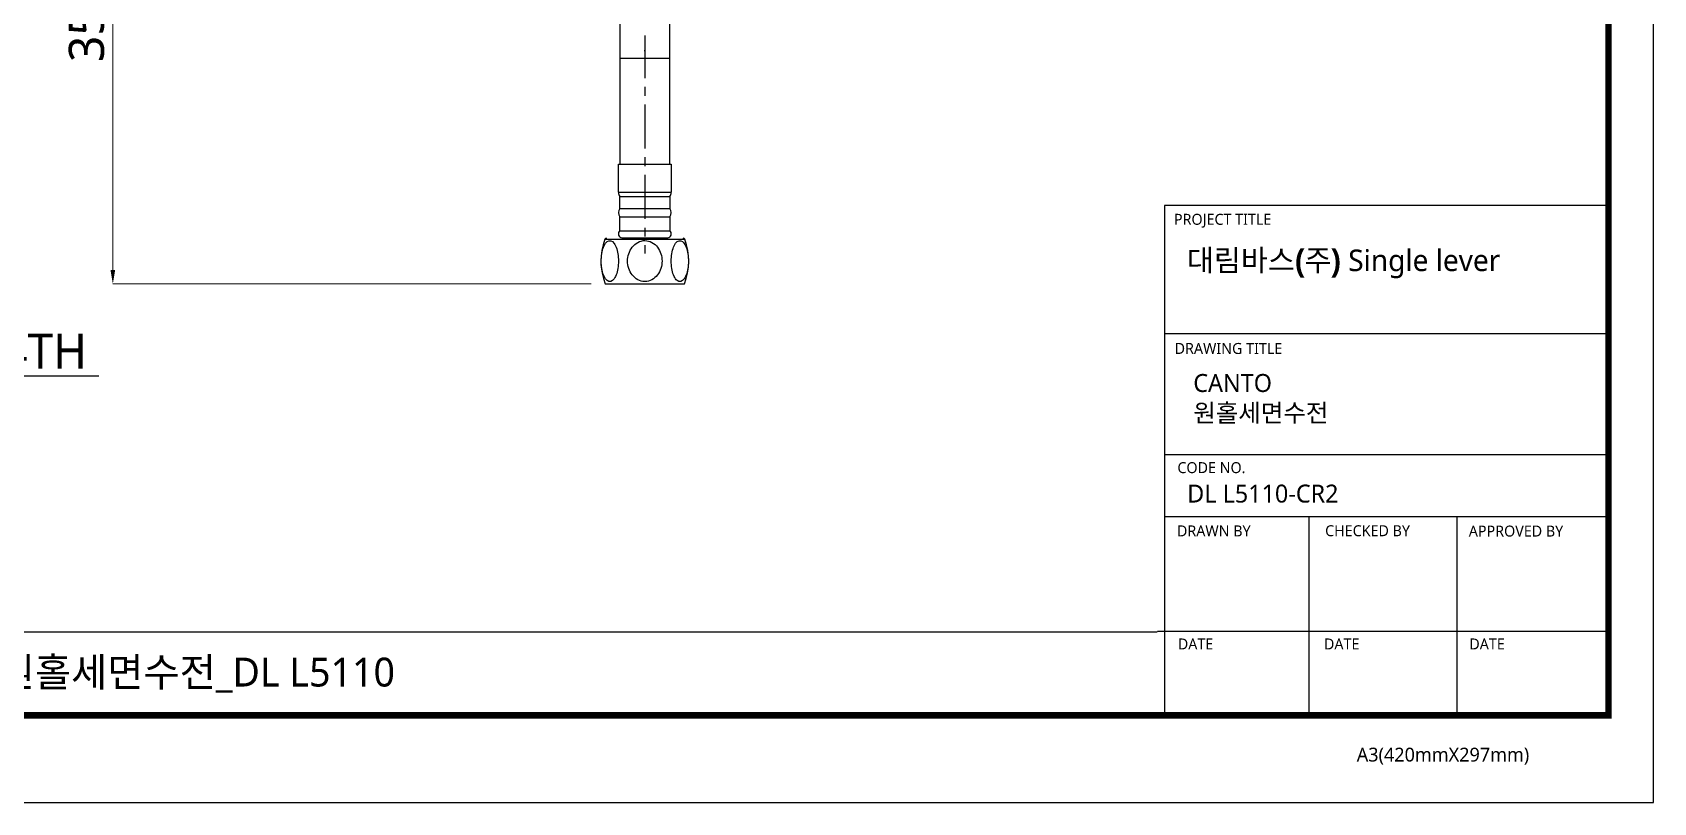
# Model space of a CAD drawing. Extents: x 0 to 790, y 0 to 579.
# Drawn here: x 329 to 789.9, y 0 to 218.8 of the extents above; entities that cross this region are included whole.
import ezdxf
from ezdxf import colors
from ezdxf.entities.mleader import LeaderData, LeaderLine
from ezdxf.math import Vec2, Vec3

# ---------------------------------------------------------------- set-up
doc = ezdxf.new("R2010")
doc.units = 0
doc.header["$LTSCALE"] = 10
doc.header["$MEASUREMENT"] = 0
doc.header["$PDMODE"] = 3
doc.header["$PDSIZE"] = -10
doc.linetypes.add('CENTER', pattern=[2, 1.25, -0.25, 0.25, -0.25])
doc.layers.get('0').update_dxf_attribs({"linetype": 'CONTINUOUS'})
doc.layers.get('DEFPOINTS').update_dxf_attribs({"linetype": 'CONTINUOUS'})
doc.layers.add('1', color=7, linetype='CONTINUOUS')
doc.styles.add('Daelim Dimension', font='NanumGothic_1.ttf')
doc.dimstyles.new('DEFAULT', dxfattribs={"dimscale": 2, "dimtxt": 2, "dimasz": 2, "dimexe": 0, "dimexo": 2, "dimgap": 1, "dimtad": 1, "dimdec": 0, "dimzin": 9, "dimdsep": 46, "dimtxsty": 'Daelim Dimension', "dimcen": 0.5, "dimclrd": 5, "dimclre": 5, "dimclrt": 256, "dimadec": 1, "dimazin": 0, "dimtfac": 1, "dimtdec": 0, "dimtix": 1, "dimtmove": 0, "dimatfit": 3, "dimfxl": 1, "dimtolj": 1, "dimtzin": 1, "dimlwd": 9, "dimlwe": 9, "dimarcsym": 0})

# ---------------------------------------------------------------- blocks, each defined once
blk = doc.blocks.new('*D5')
at = {"color": 5, "lineweight": 9, "ltscale": 0.5, "transparency": 16777216}
for p, q in [((357.01, 295.86), (351.89, 295.86)), ((351.89, 151.36), (351.89, 291.86)), ((487.87, 147.36), (351.89, 147.36))]:
    blk.add_line(p, q, dxfattribs=at)
at = {"color": 5, "ltscale": 0.5, "transparency": 16777216}
for points in [[(351.22, 291.86), (352.56, 291.86), (351.89, 295.86)], [(351.22, 151.36), (352.56, 151.36), (351.89, 147.36)]]:
    blk.add_solid(points, dxfattribs=at)
at = {"layer": 'DEFPOINTS', "color": 0, "ltscale": 0.5, "transparency": 16777216}
for p in [(351.89, 295.86), (361.01, 295.86), (491.87, 147.36)]:
    blk.add_point(p, dxfattribs=at)
at = {"color": 7, "ltscale": 0.5, "transparency": 16777216, "insert": (344.44, 221.61), "char_height": 10, "attachment_point": 5, "rotation": 90, "style": 'Daelim Dimension'}
blk.add_mtext('\\A1;350', dxfattribs=at)

msp = doc.modelspace()

# ---------------------------------------------------------------- linework, layer by layer
at = {"color": 5, "ltscale": 40}
for p, q in [((777.1, 169.65), (650.86, 169.65)), ((777.1, 133.17), (650.86, 133.17)), ((777.1, 133.17), (650.86, 133.17)), ((777.1, 98.84), (650.86, 98.84)), ((777.1, 98.84), (650.86, 98.84)), ((777.1, 81.14), (650.86, 81.14)), ((777.1, 81.14), (650.86, 81.14)), ((691.87, 81.14), (691.87, 24.78)), ((733.95, 81.14), (733.95, 24.78)), ((777.1, 48.58), (648.87, 48.58)), ((777.1, 48.58), (651.85, 48.58)), ((777.1, 24.78), (668.91, 24.78))]:
    msp.add_line(p, q, dxfattribs=at)
at = {"color": 5, "ltscale": 0.5}
msp.add_line((650.86, 169.65), (650.86, 24.02), dxfattribs=at)
at = {"color": 5}
msp.add_line((12.7, 48.49), (648.72, 48.49), dxfattribs=at)
at = {"ltscale": 0.5}
msp.add_lwpolyline([(0, 0), (789.88, 0), (789.88, 578.76), (0, 578.76)], close=True, dxfattribs=at)
at = {"color": 5, "linetype": 'ByBlock', "lineweight": 200, "const_width": 1.82}
msp.add_lwpolyline([(12.7, 24.78), (777.1, 24.78), (777.1, 565.32), (12.7, 565.32)], close=True, dxfattribs=at)
at = {"layer": '1', "color": 7, "linetype": 'Continuous'}
for p, q in [((496.12, 211.41), (496.12, 231.09)), ((510.12, 231.09), (510.12, 211.41)), ((496.12, 181.41), (496.12, 211.41)), ((503.12, 211.41), (496.12, 211.41)), ((510.12, 211.41), (503.12, 211.41)), ((510.12, 211.41), (510.12, 181.41)), ((495.62, 173.41), (495.62, 181.41)), ((495.62, 181.41), (503.12, 181.41)), ((503.12, 181.41), (510.62, 181.41)), ((510.62, 181.41), (510.62, 173.41)), ((495.62, 173.41), (503.12, 173.41)), ((496.05, 168.83), (496.05, 172.16)), ((496.05, 172.16), (503.12, 172.16)), ((503.12, 173.41), (510.62, 173.41)), ((503.12, 172.16), (510.19, 172.16)), ((510.19, 172.16), (510.19, 168.83)), ((496.05, 168.83), (503.12, 168.83)), ((496.05, 162.48), (496.05, 166.45)), ((496.05, 166.45), (503.12, 166.45)), ((503.12, 168.83), (510.19, 168.83)), ((503.12, 166.45), (510.19, 166.45)), ((510.19, 166.45), (510.19, 162.48)), ((496.05, 162.48), (503.12, 162.48)), ((503.12, 162.48), (510.19, 162.48)), ((503.12, 160.03), (491.74, 160.03)), ((496.62, 160.41), (503.12, 160.41)), ((503.12, 160.41), (509.62, 160.41)), ((514.5, 160.03), (503.12, 160.03)), ((491.87, 147.36), (514.37, 147.36))]:
    msp.add_line(p, q, dxfattribs=at)
for centre, radius, start, end in [((497.62, 173.41), 2, 180, 218.4508), ((508.62, 173.41), 2, 321.5492, 0), ((497.47, 167.64), 1.85, 139.994, 220.006), ((508.77, 167.64), 1.85, 319.994, 40.006), ((496.79, 161.57), 1.17, 129.093, 261.5151), ((509.45, 161.57), 1.17, 278.4849, 50.907), ((508.15, 153.86), 17.53, 159.3657, 201.7699), ((492.21, 159.86), 0.5, 90, 159.3657), ((514.03, 159.86), 0.5, 20.6343, 90), ((498.09, 153.86), 17.53, 338.2301, 20.6343)]:
    msp.add_arc(centre, radius, start, end, dxfattribs=at)
at = {"layer": '1', "color": 1, "linetype": 'CENTER'}
msp.add_open_spline([(503.12, 217.91), (503.12, 212.91), (503.12, 155.98)], degree=1, knots=[0, 0, 0.080737, 1, 1], dxfattribs=at)
at = {"layer": '1', "color": 7, "linetype": 'Continuous'}
for points in [[(495.36, 151.29), (495.63, 152.6), (495.68, 154.05), (495.36, 156.79), (494.98, 158.06), (493.82, 159.69), (493.05, 159.91), (491.74, 158.88), (491.24, 157.73), (490.7, 155.14), (490.64, 153.66), (490.96, 150.94), (491.34, 149.65), (492.49, 148.03), (493.27, 147.8), (494.58, 148.84), (495.09, 149.98), (495.36, 151.29)], [(503.12, 148.02), (504.54, 148.02), (505.86, 148.8), (507.58, 151.03), (508.02, 152.44), (508.02, 155.26), (507.59, 156.67), (505.89, 158.89), (504.55, 159.68), (501.73, 159.7), (500.38, 158.92), (498.66, 156.68), (498.22, 155.26), (498.22, 152.46), (498.65, 151.04), (500.37, 148.81), (501.7, 148.02), (503.12, 148.02)], [(510.88, 151.29), (511.15, 149.98), (511.65, 148.86), (512.95, 147.8), (513.72, 148.01), (514.89, 149.62), (515.27, 150.91), (515.6, 153.63), (515.54, 155.12), (515.01, 157.7), (514.51, 158.85), (513.22, 159.91), (512.43, 159.7), (511.28, 158.1), (510.89, 156.81), (510.56, 154.05), (510.61, 152.6), (510.88, 151.29)]]:
    msp.add_open_spline(points, degree=3, knots=[0, 0, 0, 0, 0.125, 0.125, 0.25, 0.25, 0.375, 0.375, 0.5, 0.5, 0.625, 0.625, 0.75, 0.75, 0.875, 0.875, 1, 1, 1, 1], dxfattribs=at)

# ---------------------------------------------------------------- texts
at = {"color": 5, "ltscale": 40, "style": 'Daelim Dimension'}
for s, height, p in [('PROJECT TITLE', 3.1171, (653.54, 164.16)), ('DRAWING TITLE', 3.1171, (653.73, 127.47)), ('CODE NO.', 3.117, (654.52, 93.6)), ('DRAWN BY', 3.117, (654.39, 75.63)), ('CHECKED BY', 3.117, (696.51, 75.68)), ('APPROVED BY', 3.1171, (737.35, 75.58)), ('DATE', 3.117, (654.64, 43.5)), ('DATE', 3.117, (696.18, 43.5)), ('DATE', 3.117, (737.5, 43.5)), ('A3(420mmX297mm)', 3.9341, (705.5, 11.66))]:
    msp.add_text(s, height=height, dxfattribs=at).set_placement(p)
at = {"attachment_point": 1, "style": 'Daelim Dimension'}
for s, insert, char_height, width in [('{\\fPretendard Variable SemiBold|b0|i0|c129|p2;\\C7;대림바스(주)} Single lever', (657.24, 157.12), 6.1103, 98.2071), (' CANTO\\P 원홀세면수전 ', (657.3, 121.76), 5.101, 85.8447), ('DL L5110-CR2', (657.3, 90.34), 5.101, 85.8447)]:
    msp.add_mtext(s, dxfattribs=dict(at, insert=insert, char_height=char_height, width=width))
at = {"color": 2, "insert": (154.51, 41.16), "char_height": 8.198, "width": 362.8925, "attachment_point": 1, "style": 'Daelim Dimension'}
msp.add_mtext('{\\fPretendard Variable SemiBold|b0|i0|c129|p2;대림바스(주)} Single lever_CANTO_원홀세면수전_DL L5110', dxfattribs=at)

# ---------------------------------------------------------------- dimensions: what is measured, and where the dimension line sits
at = {"color": 5, "ltscale": 0.5}
dim = msp.add_linear_dim(base=(351.89, 295.86), p1=(491.87, 147.36), p2=(361.01, 295.86), angle=90, text='350', dimstyle='DEFAULT', override={"dimtxt": 5, "dimclrd": 5, "dimclre": 5, "dimclrt": 7}, dxfattribs=at)
dim.commit()
dim.dimension.update_dxf_attribs({"geometry": '*D5', "text_midpoint": (344.44, 221.61)})

# ---------------------------------------------------------------- leaders
at = {"ltscale": 0.5}
ml = msp.add_multileader_mtext('Standard', dxfattribs=at)
ml.set_content('G1/2-14TH', color=256, style='Daelim Dimension')
ml.set_leader_properties(color=5)
ml.build(insert=Vec2(0, 0))
ml.multileader.update_dxf_attribs({"text_left_attachment_type": 6, "text_right_attachment_type": 6, "dogleg_length": 0.36, "arrow_head_size": 5})
ctx = ml.context
ctx.base_point, ctx.char_height, ctx.arrow_head_size, ctx.landing_gap_size, ctx.plane_origin = Vec3(279.24, 121.25), 10, 5, 0.09, Vec3(263.71, 147.36)
ctx.left_attachment, ctx.right_attachment = 6, 6
notes = []
notes.append((ctx, [(0, (1, 1, 0), (278.88, 121.25), (1, 0), 0.36, [(0, [(263.71, 147.36)], 0, [])])]))
ctx.mtext.insert, ctx.mtext.flow_direction = Vec3(279.33, 133.25), 5
for ctx, leaders in notes:
    for number, flags, end, landing, length, lines in leaders:
        leader = LeaderData()
        leader.index, (leader.has_last_leader_line, leader.has_dogleg_vector, leader.attachment_direction) = number, flags
        leader.last_leader_point, leader.dogleg_vector, leader.dogleg_length = Vec3(end), Vec3(landing), length
        for number, points, colour, breaks in lines:
            line = LeaderLine()
            line.index, line.vertices, line.color, line.breaks = number, Vec3.list(points), colors.encode_raw_color(colour), breaks
            leader.lines.append(line)
        ctx.leaders.append(leader)

doc.saveas('drawing.dxf')
